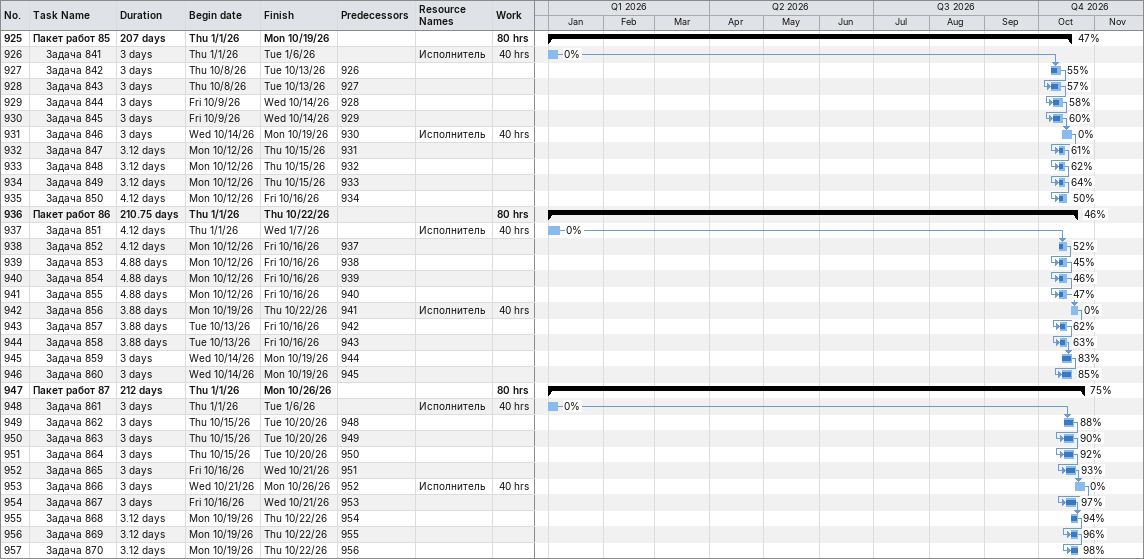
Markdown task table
| ID | Level | Task | Duration | Start | Finish | Predecessors | Resources | % complete | Work (h) |
|---|---|---|---|---|---|---|---|---|---|
| 925 | 1 | **Пакет работ 85** | 207d | 2026-01-01 | 2026-10-19 |  |  | 47 | 80 |
| 926 | 2 | Задача 841 | 3d | 2026-01-01 | 2026-01-06 |  | Исполнитель | 0 | 40 |
| 927 | 2 | Задача 842 | 3d | 2026-10-08 | 2026-10-13 | 926 |  | 55 |  |
| 928 | 2 | Задача 843 | 3d | 2026-10-08 | 2026-10-13 | 927 |  | 57 |  |
| 929 | 2 | Задача 844 | 3d | 2026-10-09 | 2026-10-14 | 928 |  | 58 |  |
| 930 | 2 | Задача 845 | 3d | 2026-10-09 | 2026-10-14 | 929 |  | 60 |  |
| 931 | 2 | Задача 846 | 3d | 2026-10-14 | 2026-10-19 | 930 | Исполнитель | 0 | 40 |
| 932 | 2 | Задача 847 | 3.12d | 2026-10-12 | 2026-10-15 | 931 |  | 61 |  |
| 933 | 2 | Задача 848 | 3.12d | 2026-10-12 | 2026-10-15 | 932 |  | 62 |  |
| 934 | 2 | Задача 849 | 3.12d | 2026-10-12 | 2026-10-15 | 933 |  | 64 |  |
| 935 | 2 | Задача 850 | 4.12d | 2026-10-12 | 2026-10-16 | 934 |  | 50 |  |
| 936 | 1 | **Пакет работ 86** | 210.75d | 2026-01-01 | 2026-10-22 |  |  | 46 | 80 |
| 937 | 2 | Задача 851 | 4.12d | 2026-01-01 | 2026-01-07 |  | Исполнитель | 0 | 40 |
| 938 | 2 | Задача 852 | 4.12d | 2026-10-12 | 2026-10-16 | 937 |  | 52 |  |
| 939 | 2 | Задача 853 | 4.88d | 2026-10-12 | 2026-10-16 | 938 |  | 45 |  |
| 940 | 2 | Задача 854 | 4.88d | 2026-10-12 | 2026-10-16 | 939 |  | 46 |  |
| 941 | 2 | Задача 855 | 4.88d | 2026-10-12 | 2026-10-16 | 940 |  | 47 |  |
| 942 | 2 | Задача 856 | 3.88d | 2026-10-19 | 2026-10-22 | 941 | Исполнитель | 0 | 40 |
| 943 | 2 | Задача 857 | 3.88d | 2026-10-13 | 2026-10-16 | 942 |  | 62 |  |
| 944 | 2 | Задача 858 | 3.88d | 2026-10-13 | 2026-10-16 | 943 |  | 63 |  |
| 945 | 2 | Задача 859 | 3d | 2026-10-14 | 2026-10-19 | 944 |  | 83 |  |
| 946 | 2 | Задача 860 | 3d | 2026-10-14 | 2026-10-19 | 945 |  | 85 |  |
| 947 | 1 | **Пакет работ 87** | 212d | 2026-01-01 | 2026-10-26 |  |  | 75 | 80 |
| 948 | 2 | Задача 861 | 3d | 2026-01-01 | 2026-01-06 |  | Исполнитель | 0 | 40 |
| 949 | 2 | Задача 862 | 3d | 2026-10-15 | 2026-10-20 | 948 |  | 88 |  |
| 950 | 2 | Задача 863 | 3d | 2026-10-15 | 2026-10-20 | 949 |  | 90 |  |
| 951 | 2 | Задача 864 | 3d | 2026-10-15 | 2026-10-20 | 950 |  | 92 |  |
| 952 | 2 | Задача 865 | 3d | 2026-10-16 | 2026-10-21 | 951 |  | 93 |  |
| 953 | 2 | Задача 866 | 3d | 2026-10-21 | 2026-10-26 | 952 | Исполнитель | 0 | 40 |
| 954 | 2 | Задача 867 | 3d | 2026-10-16 | 2026-10-21 | 953 |  | 97 |  |
| 955 | 2 | Задача 868 | 3.12d | 2026-10-19 | 2026-10-22 | 954 |  | 94 |  |
| 956 | 2 | Задача 869 | 3.12d | 2026-10-19 | 2026-10-22 | 955 |  | 96 |  |
| 957 | 2 | Задача 870 | 3.12d | 2026-10-19 | 2026-10-22 | 956 |  | 98 |  |
